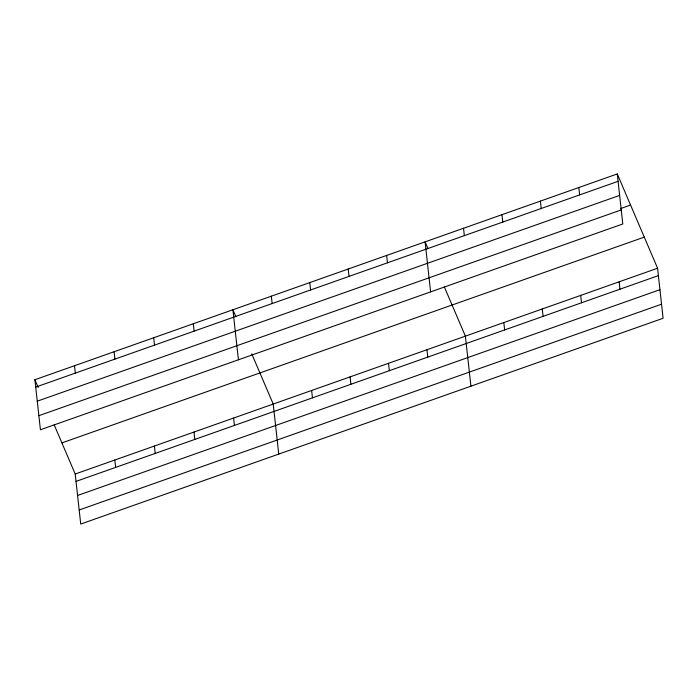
<?xml version="1.0" encoding="UTF-8"?>
<svg xmlns="http://www.w3.org/2000/svg" width="698" height="698" viewBox="0 0 698 698"><rect width="100%" height="100%" fill="white"/><g stroke="black" fill="none" stroke-linecap="round" stroke-linejoin="round"><path stroke-width="1.05" d="M617.268 173.942L622.79 223.979L40.423 429.767L34.9 379.729L617.268 173.942L657.577 268.233L663.1 318.271L80.732 524.058L75.21 474.021L54.2 424.873M35.711 387.102L618.088 181.323M37.273 401.184L619.641 195.396M620.452 208.632L630.573 205.055M38.87 415.685L621.237 209.906M61.904 442.898L644.271 237.119M75.21 474.021L657.577 268.233M76.021 481.402L658.389 275.614M77.574 495.475L659.942 289.696M79.179 509.985L661.547 304.197M427.996 248.654L425.091 241.848L430.614 291.886M444.382 286.991L465.392 336.139L470.914 386.186M235.819 316.569L232.905 309.755L238.428 359.802M251.777 353.903L273.215 404.055L278.738 454.093M34.9 379.729L38.224 387.503M619.143 281.817L619.955 289.199M578.834 187.526L579.645 194.899M580.701 295.394L581.521 302.775M540.4 201.103L541.212 208.484M542.267 308.978L543.079 316.36M501.958 214.687L502.778 222.069M503.834 322.563L504.645 329.945M463.524 228.263L464.336 235.645M426.958 349.724L427.769 357.106M386.648 255.433L387.469 262.814M388.524 363.309L389.336 370.69M348.215 269.009L349.026 276.391M350.082 376.885L350.902 384.266M309.781 282.594L310.593 289.975M311.648 390.47L312.46 397.851M271.339 296.179L272.159 303.56M233.612 418.05L234.423 425.422M193.302 323.75L194.123 331.131M194.009 432.036L194.821 439.417M153.7 337.745L154.52 345.126M154.406 446.031L155.226 453.412M114.106 351.74L114.917 359.121M114.804 460.026L115.624 467.407M74.503 365.735L75.314 373.116"/></g></svg>
